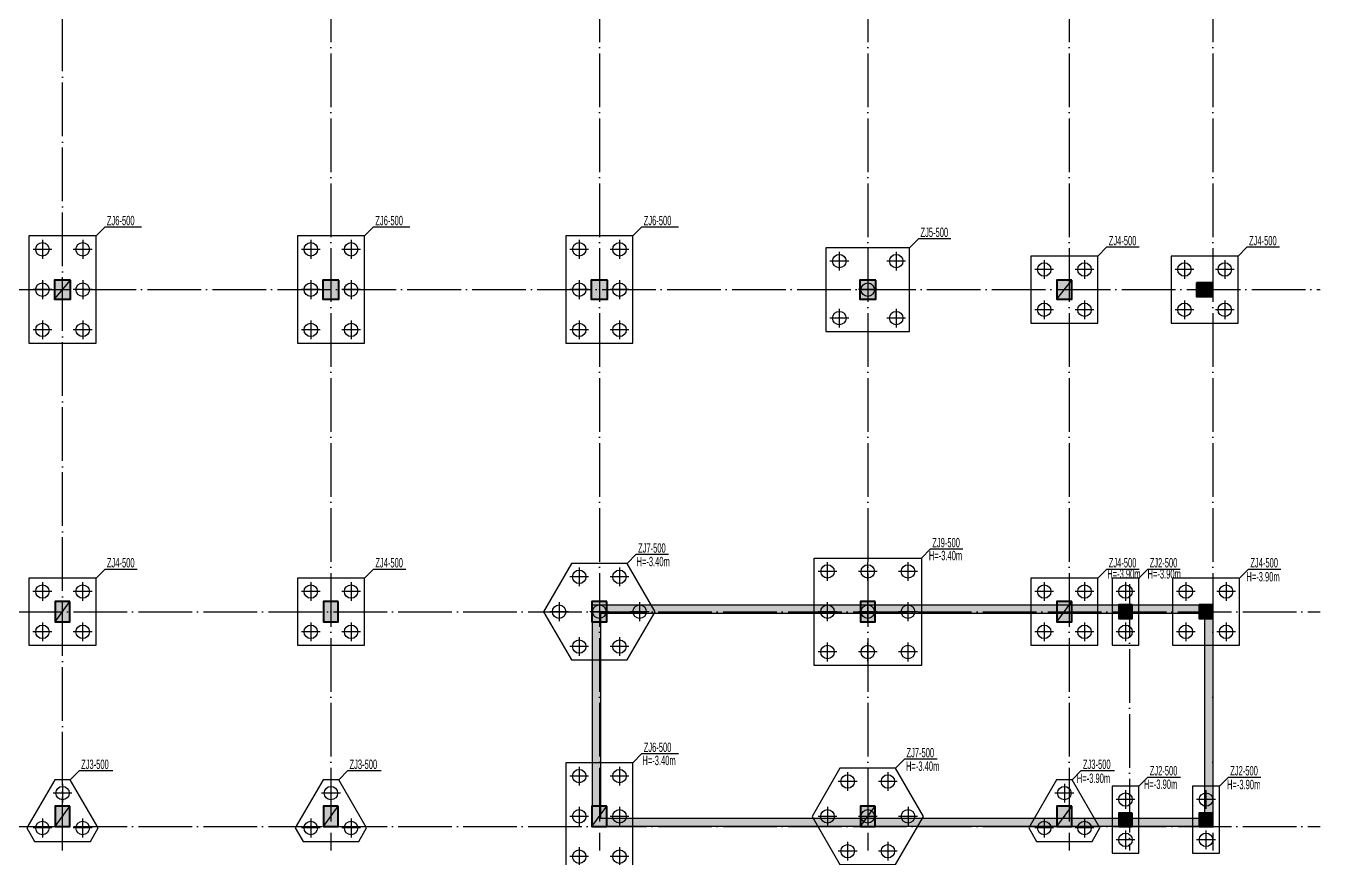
# Model space of a CAD drawing. Extents: x -695511 to 885008, y -751583 to -95266.
# Drawn here: x -474702 to -425803, y -271794 to -240814 of the extents above; entities that cross this region are included whole.
import ezdxf

# ---------------------------------------------------------------- set-up
doc = ezdxf.new("R2010")
doc.units = 0
doc.header["$LTSCALE"] = 1000
doc.header["$MEASUREMENT"] = 0
doc.linetypes.add('DOTE', pattern=[2.42, 2, -0.2, 0.02, -0.2])
for name, color, linetype in [('13', 13, 'Continuous'), ('14', 1, 'Continuous'), ('_0', 7, 'Continuous'), ('BASE', 2, 'Continuous'), ('DOTE', 1, 'Continuous'), ('PUB_HATCH', 8, 'Continuous'), ('TEXT', 7, 'Continuous'), ('WALL', 4, 'Continuous'), ('填充', 8, 'Continuous'), ('桩', 2, 'Continuous')]:
    doc.layers.add(name, color=color, linetype=linetype)
doc.layers.add('砼柱', color=2, linetype='Continuous', lineweight=35)
doc.styles.add('_HZTXT', font='gs_txt.shx', dxfattribs={"width": 0.8, "bigfont": 'HZTXT.shx'})
doc.styles.add('GS_Rein', font='GS_TXT.shx', dxfattribs={"width": 0.7, "bigfont": 'GS_HZTXT.shx'})
doc.styles.add('HT', font='simhei.ttf', dxfattribs={"width": 0.7})
doc.styles.add('hztxt', font='romand_pkpm', dxfattribs={"bigfont": 'gbcbig'})
doc.styles.add('hztxt0', font='romans.shx', dxfattribs={"bigfont": 'gbcbig0.shx'})
doc.styles.get("Standard").update_dxf_attribs({"font": 'gbenor.shx', "bigfont": 'gbcbig.shx'})
doc.styles.add('宋体', font='simsun.ttc')

# ---------------------------------------------------------------- blocks, each defined once
blk = doc.blocks.new('zw')
at = {"layer": 'DOTE', "linetype": 'DOTE'}
for p, q in [((-120223, -1049032), (-120223, -1007232)), ((-110223, -1007232), (-110223, -1049032)), ((-100223, -1007232), (-100223, -1049032)), ((-90223, -1007232), (-90223, -1049032)), ((-82723, -1007232), (-82723, -1049032)), ((-77373, -1007232), (-77373, -1049032)), ((-172717, -1028132), (-73373, -1028132)), ((-80471, -1039103), (-80471, -1049032)), ((-187573, -1040132), (-73373, -1040132)), ((-187573, -1048132), (-73373, -1048132))]:
    blk.add_line(p, q, dxfattribs=at)
blk = doc.blocks.new('1fcol')
at = {"layer": '填充'}
h = blk.add_hatch(color=256, dxfattribs=at)
h.dxf.hatch_style = 1
h.paths.add_polyline_path([(-149093, -882913), (-149693, -882913), (-149693, -883613), (-149093, -883613)])
h = blk.add_hatch(color=256, dxfattribs=at)
h.dxf.hatch_style = 1
h.paths.add_polyline_path([(-139093, -882913), (-139693, -882913), (-139693, -883613), (-139093, -883613)])
h = blk.add_hatch(color=256, dxfattribs=at)
h.dxf.hatch_style = 1
h.paths.add_polyline_path([(-129093, -882913), (-129693, -882913), (-129693, -883613), (-129093, -883613)])
h = blk.add_hatch(color=256, dxfattribs=at)
h.dxf.hatch_style = 1
h.paths.add_polyline_path([(-119093, -882913), (-119693, -882913), (-119693, -883613), (-119093, -883613)])
h = blk.add_hatch(color=256, dxfattribs=at)
h.dxf.hatch_style = 1
h.paths.add_polyline_path([(-111793, -882913), (-112343, -882913), (-112343, -883613), (-111793, -883613)])
h = blk.add_hatch(color=256, dxfattribs=at)
h.dxf.hatch_style = 1
h.paths.add_polyline_path([(-107143, -883013), (-107143, -883513), (-106543, -883513), (-106543, -883013)])
h = blk.add_hatch(color=256, dxfattribs=at)
h.dxf.hatch_style = 1
h.paths.add_polyline_path([(-149118, -894888), (-149668, -894888), (-149668, -895638), (-149118, -895638)])
h = blk.add_hatch(color=256, dxfattribs=at)
h.dxf.hatch_style = 1
h.paths.add_polyline_path([(-139118, -894888), (-139668, -894888), (-139668, -895638), (-139118, -895638)])
h = blk.add_hatch(color=256, dxfattribs=at)
h.dxf.hatch_style = 1
h.paths.add_polyline_path([(-129118, -894888), (-129668, -894888), (-129668, -895638), (-129118, -895638)])
h = blk.add_hatch(color=256, dxfattribs=at)
h.dxf.hatch_style = 1
h.paths.add_polyline_path([(-119118, -894888), (-119668, -894888), (-119668, -895638), (-119118, -895638)])
h = blk.add_hatch(color=256, dxfattribs=at)
h.dxf.hatch_style = 1
h.paths.add_polyline_path([(-111793, -894888), (-112343, -894888), (-112343, -895638), (-111793, -895638)])
h = blk.add_hatch(color=256, dxfattribs=at)
h.dxf.hatch_style = 1
h.paths.add_polyline_path([(-109543, -895013), (-110043, -895013), (-110043, -895513), (-109543, -895513)])
h = blk.add_hatch(color=256, dxfattribs=at)
h.dxf.hatch_style = 1
h.paths.add_polyline_path([(-106543, -895013), (-107043, -895013), (-107043, -895513), (-106543, -895513)])
h = blk.add_hatch(color=256, dxfattribs=at)
h.dxf.hatch_style = 1
h.paths.add_polyline_path([(-149118, -902513), (-149668, -902513), (-149668, -903263), (-149118, -903263)])
h = blk.add_hatch(color=256, dxfattribs=at)
h.dxf.hatch_style = 1
h.paths.add_polyline_path([(-139118, -902513), (-139668, -902513), (-139668, -903263), (-139118, -903263)])
h = blk.add_hatch(color=256, dxfattribs=at)
h.dxf.hatch_style = 1
h.paths.add_polyline_path([(-129118, -902513), (-129668, -902513), (-129668, -903263), (-129118, -903263)])
h = blk.add_hatch(color=256, dxfattribs=at)
h.dxf.hatch_style = 1
h.paths.add_polyline_path([(-119118, -902513), (-119668, -902513), (-119668, -903263), (-119118, -903263)])
h = blk.add_hatch(color=256, dxfattribs=at)
h.dxf.hatch_style = 1
h.paths.add_polyline_path([(-111793, -902513), (-112343, -902513), (-112343, -903263), (-111793, -903263)])
h = blk.add_hatch(color=256, dxfattribs=at)
h.dxf.hatch_style = 1
h.paths.add_polyline_path([(-109541, -902763), (-110041, -902763), (-110041, -903263), (-109541, -903263)])
h = blk.add_hatch(color=256, dxfattribs=at)
h.dxf.hatch_style = 1
h.paths.add_polyline_path([(-106543, -902763), (-107043, -902763), (-107043, -903263), (-106543, -903263)])
at = {"layer": '砼柱', "lineweight": 35}
for points in [[(-149093, -882913), (-149693, -882913), (-149693, -883613), (-149093, -883613)], [(-139093, -882913), (-139693, -882913), (-139693, -883613), (-139093, -883613)], [(-129093, -882913), (-129693, -882913), (-129693, -883613), (-129093, -883613)], [(-119093, -882913), (-119693, -882913), (-119693, -883613), (-119093, -883613)], [(-111793, -882913), (-112343, -882913), (-112343, -883613), (-111793, -883613)], [(-107143, -883013), (-107143, -883513), (-106543, -883513), (-106543, -883013)], [(-149118, -894888), (-149668, -894888), (-149668, -895638), (-149118, -895638)], [(-139118, -894888), (-139668, -894888), (-139668, -895638), (-139118, -895638)], [(-129118, -894888), (-129668, -894888), (-129668, -895638), (-129118, -895638)], [(-119118, -894888), (-119668, -894888), (-119668, -895638), (-119118, -895638)], [(-111793, -894888), (-112343, -894888), (-112343, -895638), (-111793, -895638)], [(-109543, -895013), (-110043, -895013), (-110043, -895513), (-109543, -895513)], [(-106543, -895013), (-107043, -895013), (-107043, -895513), (-106543, -895513)], [(-149118, -902513), (-149668, -902513), (-149668, -903263), (-149118, -903263)], [(-139118, -902513), (-139668, -902513), (-139668, -903263), (-139118, -903263)], [(-129118, -902513), (-129668, -902513), (-129668, -903263), (-129118, -903263)], [(-119118, -902513), (-119668, -902513), (-119668, -903263), (-119118, -903263)], [(-111793, -902513), (-112343, -902513), (-112343, -903263), (-111793, -903263)], [(-109541, -902763), (-110041, -902763), (-110041, -903263), (-109541, -903263)], [(-106543, -902763), (-107043, -902763), (-107043, -903263), (-106543, -903263)]]:
    blk.add_lwpolyline(points, close=True, dxfattribs=at)
blk = doc.blocks.new('弘吉车间2')
at = {"layer": '14'}
h = blk.add_hatch(dxfattribs=at)
h.set_pattern_fill('ANSI31', color=256, scale=100, angle=135, style=0)
h.set_pattern_definition([(180, (-226475.39, -78017.824), (-3e-15, -12.5), [])])
edge = h.paths.add_edge_path()
edge.add_line((-9011, 2855), (-9011, 2773))
edge.add_line((-9011, 2773), (-9152, 2773))
edge.add_line((-9152, 2773), (-9152, 3084))
edge.add_arc((-9062, 3084), 90, 90, 180, ccw=False)
edge.add_line((-9062, 3174), (-8271, 3174))
edge.add_arc((-8271, 3084), 90, 0, 90, ccw=False)
edge.add_line((-8181, 3084), (-8181, 2768))
edge.add_line((-8181, 2768), (-8311, 2768))
edge.add_line((-8311, 2768), (-8311, 2862))
edge.add_line((-8311, 2862), (-8282, 2862))
edge.add_line((-8282, 2862), (-8268, 2862))
edge.add_line((-8268, 2862), (-8268, 3074))
edge.add_line((-8268, 3074), (-9055, 3074))
edge.add_line((-9055, 3074), (-9055, 2855))
edge.add_line((-9055, 2855), (-9011, 2855))
h.paths.add_polyline_path([(-8629, 2622), (-8629, 3030), (-8321, 3030), (-8321, 2942), (-8535, 2942), (-8535, 2855), (-8362, 2855), (-8362, 2525), (-8542, 2525), (-8542, 2442), (-8320, 2442), (-8320, 2365), (-8628, 2365), (-8628, 2526), (-8697, 2526), (-8697, 2365), (-9006, 2365), (-9006, 2442), (-8784, 2442), (-8784, 2525), (-8963, 2525), (-8963, 2855), (-8790, 2855), (-8790, 2942), (-9004, 2942), (-9004, 3030), (-8697, 3030), (-8697, 2622)])
h.paths.add_polyline_path([(-8874, 2772), (-8776, 2772), (-8776, 2616), (-8874, 2616)], flags=16)
h.paths.add_polyline_path([(-8452, 2772), (-8549, 2772), (-8549, 2616), (-8452, 2616)], flags=16)
edge = h.paths.add_edge_path()
edge.add_line((-9011, 2525), (-9011, 2607))
edge.add_line((-9011, 2607), (-9152, 2607))
edge.add_line((-9152, 2607), (-9152, 2296))
edge.add_arc((-9062, 2296), 90, 180, 270)
edge.add_line((-9062, 2206), (-8271, 2206))
edge.add_arc((-8271, 2296), 90, 270, 360)
edge.add_line((-8181, 2296), (-8181, 2612))
edge.add_line((-8181, 2612), (-8311, 2612))
edge.add_line((-8311, 2612), (-8311, 2518))
edge.add_line((-8311, 2518), (-8282, 2518))
edge.add_line((-8282, 2518), (-8268, 2518))
edge.add_line((-8268, 2518), (-8268, 2306))
edge.add_line((-8268, 2306), (-9055, 2306))
edge.add_line((-9055, 2306), (-9055, 2525))
edge.add_line((-9055, 2525), (-9011, 2525))
for p, q in [((-9300, 29320), (-9300, 0)), ((-9300, 29320), (0, 29320)), ((-9300, 24820), (0, 24820)), ((-9300, 20320), (0, 20320)), ((-9300, 18320), (0, 18320)), ((-9300, 16320), (0, 16320)), ((-9300, 15320), (0, 15320)), ((-9300, 14320), (0, 14320)), ((-9300, 13320), (0, 13320)), ((-9300, 12320), (0, 12320)), ((-9300, 11320), (0, 11320)), ((-9300, 10320), (0, 10320)), ((-9300, 9320), (0, 9320)), ((-9300, 8320), (0, 8320)), ((-9300, 7320), (0, 7320)), ((-9300, 6320), (0, 6320)), ((-9300, 5320), (0, 5320)), ((-9300, 4320), (0, 4320)), ((-9300, 3320), (0, 3320)), ((-9300, 3320), (0, 3320))]:
    blk.add_line(p, q, dxfattribs=at)
for points in [[(-9300, 0), (0, 0), (0, 29320), (-9300, 29320)], [(-8874, 2772), (-8776, 2772), (-8776, 2616), (-8874, 2616)], [(-8452, 2772), (-8549, 2772), (-8549, 2616), (-8452, 2616)]]:
    blk.add_lwpolyline(points, close=True, dxfattribs=at)
for points in [[(-9011, 2855), (-9011, 2773), (-9152, 2773), (-9152, 3084, -0.414214), (-9062, 3174), (-8271, 3174, -0.414214), (-8181, 3084), (-8181, 2768), (-8311, 2768), (-8311, 2862), (-8282, 2862), (-8268, 2862), (-8268, 3074), (-9055, 3074), (-9055, 2855)], [(-9011, 2525), (-9011, 2607), (-9152, 2607), (-9152, 2296, 0.414214), (-9062, 2206), (-8271, 2206, 0.414214), (-8181, 2296), (-8181, 2612), (-8311, 2612), (-8311, 2518), (-8282, 2518), (-8268, 2518), (-8268, 2306), (-9055, 2306), (-9055, 2525)]]:
    blk.add_lwpolyline(points, format="xyb", close=True, dxfattribs=at)
blk.add_lwpolyline([(-8629, 2622), (-8629, 2622), (-8629, 3030), (-8321, 3030), (-8321, 2942), (-8535, 2942), (-8535, 2855), (-8362, 2855), (-8362, 2525), (-8542, 2525), (-8542, 2442), (-8320, 2442), (-8320, 2365), (-8628, 2365), (-8628, 2526), (-8697, 2526), (-8697, 2365), (-9006, 2365), (-9006, 2442), (-8784, 2442), (-8784, 2525), (-8963, 2525), (-8963, 2855), (-8790, 2855), (-8790, 2942), (-9004, 2942), (-9004, 3030), (-8697, 3030), (-8697, 2622), (-8629, 2622)], dxfattribs=at)
at = {"layer": '13', "color": 7, "style": '_HZTXT', "width": 0.85}
for s, height, p in [('佛山市天地元一净化设备有限公司', 417.91, (-6694, 19336)), ('净化智能装备总部项目-', 417.91, (-6750, 18616)), ('2号车间', 417.9, (-2815, 18616)), ('佛山市天地元一净化设备有限公司', 417.91, (-6282, 17179)), ('结 施', 400, (-6198, 14522)), ('GS-  /32', 400, (-6198, 13522)), ('第 1 版', 400, (-6198, 12522)), ('2025.09', 400, (-6166, 11522)), ('AT-FS25023E', 400, (-6166, 3522))]:
    blk.add_text(s, height=height, dxfattribs=at).set_placement(p)
at = {"layer": '13', "style": 'hztxt', "width": 0.7}
for s, p in [('建筑工程甲级设计证书号：A144002161', (-8015, 1568)), ('市政工程乙级设计证书号：A244002168', (-8015, 1144)), ('城乡规划编制乙级证书编号：粤自资规乙字23440110', (-8015, 639)), ('电话 Tel：020-84214629', (-8015, 159))]:
    blk.add_text(s, height=350, rotation=359.9997, dxfattribs=at).set_placement(p)
at = {"layer": '14'}
for s, height, style, width, p in [('注册章', 350, '宋体', 0.82, (-9173, 24949)), ('工程设计出图专用章', 350, '宋体', 0.82, (-9173, 20449)), ('项', 350, '宋体', 0.82, (-9176, 19220)), ('目', 350, '宋体', 0.82, (-8632, 19220)), ('名', 350, '宋体', 0.82, (-8081, 19220)), ('称', 350, '宋体', 0.82, (-7542, 19220)), ('兴', 350, '宋体', 0.82, (-9176, 17220)), ('建', 350, '宋体', 0.82, (-8632, 17220)), ('单', 350, '宋体', 0.82, (-8081, 17220)), ('位', 350, '宋体', 0.82, (-7542, 17220)), ('图      名', 350, '宋体', 0.82, (-9176, 15566)), ('图      别', 350, '宋体', 0.82, (-9176, 14566)), ('图      号', 350, '宋体', 0.82, (-9176, 13566)), ('版  本  号', 350, '宋体', 0.82, (-9176, 12566)), ('日      期', 350, '宋体', 0.82, (-9176, 11566)), ('制      图', 350, '宋体', 0.82, (-9176, 10566)), ('设      计', 350, '宋体', 0.82, (-9176, 9566)), ('专业负责人', 350, '宋体', 0.82, (-9176, 8566)), ('项目负责人', 350, '宋体', 0.82, (-9176, 7566)), ('专业校对人', 350, '宋体', 0.82, (-9149, 6566, -24845)), ('审  核  人', 350, '宋体', 0.82, (-9149, 5566, -24845)), ('审  定  人', 350, '宋体', 0.82, (-9149, 4566, -24845)), ('设  计  号', 350, '宋体', 0.82, (-9149, 3566, -24845)), ('广州亚泰建筑设计院有限公司', 480, 'HT', 0.8, (-8033, 2612))]:
    blk.add_text(s, height=height, dxfattribs=dict(at, style=style, width=width)).set_placement(p)
at = {"layer": '14', "width": 0.8}
blk.add_text('GUANGZHOU ASIA TOP ARCHITECTURAL DESIGNINSTITUTE CO.,LTD', height=198, rotation=359.9997, dxfattribs=at).set_placement((-7987, 2124, -24845))
at = {"layer": '14', "style": 'hztxt0'}
for s, p in [('电子文件名：', (-24105, -584)), ('图纸版权属设计单位所有，未经许可，外人及外单位不得翻印复制作为其他工程之用。', (-14838, -548))]:
    blk.add_text(s, height=450, rotation=359.9997, dxfattribs=at).set_placement(p)
blk = doc.blocks.new('*U109')
at = {"color": 7}
blk.add_lwpolyline([(289, 1366), (626, 1706), (1869, 1706)], dxfattribs=at)
at = {"layer": 'BASE'}
blk.add_lwpolyline([(-289, 1366), (-1327, -433), (-1039, -933), (1039, -933), (1327, -433), (289, 1366)], close=True, dxfattribs=at)
blk.add_point((0, 0), dxfattribs=at)
at = {"layer": '桩', "color": 9, "linetype": 'DOTE', "ltscale": 100}
for p, q in [((0, 1216), (0, 516)), ((350, 866), (-350, 866)), ((-400, -433), (-1100, -433)), ((-750, -83), (-750, -783)), ((1100, -433), (400, -433)), ((750, -83), (750, -783))]:
    blk.add_line(p, q, dxfattribs=at)
at = {"layer": '桩'}
for centre in [(0, 866), (-750, -433), (750, -433)]:
    blk.add_circle(centre, 250, dxfattribs=at)
at = {"layer": 'TEXT', "color": 7, "style": 'GS_Rein', "width": 0.6}
blk.add_text('ZJ3-500', height=350, dxfattribs=at).set_placement((692, 1765))
blk = doc.blocks.new('*U110')
at = {"color": 7}
blk.add_lwpolyline([(289, 1366), (626, 1706), (1869, 1706)], dxfattribs=at)
at = {"layer": 'BASE'}
blk.add_lwpolyline([(-289, 1366), (-1327, -433), (-1039, -933), (1039, -933), (1327, -433), (289, 1366)], close=True, dxfattribs=at)
blk.add_point((0, 0), dxfattribs=at)
at = {"layer": '桩', "color": 9, "linetype": 'DOTE', "ltscale": 100}
for p, q in [((0, 1216), (0, 516)), ((350, 866), (-350, 866)), ((-400, -433), (-1100, -433)), ((-750, -83), (-750, -783)), ((1100, -433), (400, -433)), ((750, -83), (750, -783))]:
    blk.add_line(p, q, dxfattribs=at)
at = {"layer": '桩'}
for centre in [(0, 866), (-750, -433), (750, -433)]:
    blk.add_circle(centre, 250, dxfattribs=at)
at = {"layer": 'TEXT', "color": 7, "style": 'GS_Rein', "width": 0.6}
blk.add_text('ZJ3-500', height=350, dxfattribs=at).set_placement((692, 1765))
blk = doc.blocks.new('*U126')
at = {"color": 7}
blk.add_lwpolyline([(72233, 350556), (72571, 350896), (73770, 350896)], dxfattribs=at)
at = {"layer": 'BASE'}
blk.add_lwpolyline([(72233, 348056), (72233, 350556), (69733, 350556), (69733, 348056)], close=True, dxfattribs=at)
blk.add_point((70983, 349306), dxfattribs=at)
at = {"layer": '桩', "color": 9, "linetype": 'DOTE', "ltscale": 100}
for p, q in [((70233, 350406), (70233, 349706)), ((71733, 350406), (71733, 349706)), ((70583, 350056), (69883, 350056)), ((72083, 350056), (71383, 350056)), ((70233, 348906), (70233, 348206)), ((71733, 348906), (71733, 348206)), ((70583, 348556), (69883, 348556)), ((72083, 348556), (71383, 348556))]:
    blk.add_line(p, q, dxfattribs=at)
at = {"layer": '桩'}
for centre in [(70233, 350056), (71733, 350056), (70233, 348556), (71733, 348556)]:
    blk.add_circle(centre, 250, dxfattribs=at)
at = {"layer": 'TEXT', "color": 7, "style": 'GS_Rein', "width": 0.6}
blk.add_text('ZJ4-500', height=350, dxfattribs=at).set_placement((72637, 350955))
blk = doc.blocks.new('*U111')
at = {"color": 7}
blk.add_lwpolyline([(289, 1366), (626, 1706), (1869, 1706)], dxfattribs=at)
at = {"layer": 'BASE'}
blk.add_lwpolyline([(-289, 1366), (-1327, -433), (-1039, -933), (1039, -933), (1327, -433), (289, 1366)], close=True, dxfattribs=at)
blk.add_point((0, 0), dxfattribs=at)
at = {"layer": '桩', "color": 9, "linetype": 'DOTE', "ltscale": 100}
for p, q in [((0, 1216), (0, 516)), ((350, 866), (-350, 866)), ((-400, -433), (-1100, -433)), ((-750, -83), (-750, -783)), ((1100, -433), (400, -433)), ((750, -83), (750, -783))]:
    blk.add_line(p, q, dxfattribs=at)
at = {"layer": '桩'}
for centre in [(0, 866), (-750, -433), (750, -433)]:
    blk.add_circle(centre, 250, dxfattribs=at)
at = {"layer": 'TEXT', "color": 7, "style": 'GS_Rein', "width": 0.6}
blk.add_text('ZJ3-500', height=350, dxfattribs=at).set_placement((692, 1765))
blk = doc.blocks.new('ct22')
at = {"layer": 'BASE'}
blk.add_lwpolyline([(-572722, -798751), (-573722, -798751), (-573722, -801251), (-572722, -801251), (-572722, -798751)], dxfattribs=at)
at = {"layer": '桩', "color": 9, "linetype": 'DOTE', "ltscale": 100}
for p, q in [((-573222, -798901), (-573222, -799601)), ((-572872, -799251), (-573572, -799251)), ((-573222, -800401), (-573222, -801101)), ((-572872, -800751), (-573572, -800751))]:
    blk.add_line(p, q, dxfattribs=at)
at = {"layer": '桩'}
for centre in [(-573222, -799251), (-573222, -800751)]:
    blk.add_circle(centre, 250, dxfattribs=at)
blk = doc.blocks.new('CT61')
at = {"color": 7}
blk.add_lwpolyline([(83598, 352056), (83935, 352396), (85291, 352396)], dxfattribs=at)
at = {"layer": 'BASE'}
blk.add_lwpolyline([(81098, 348056), (83598, 348056), (83598, 352056), (81098, 352056)], close=True, dxfattribs=at)
blk.add_point((82348, 350056), dxfattribs=at)
blk.add_point((82348, 350056), dxfattribs=at)
at = {"layer": '桩', "color": 9, "linetype": 'DOTE', "ltscale": 100}
for p, q in [((81598, 351906), (81598, 351206)), ((83098, 351906), (83098, 351206)), ((81948, 351556), (81248, 351556)), ((83448, 351556), (82748, 351556)), ((81598, 350406), (81598, 349706)), ((83098, 350406), (83098, 349706)), ((81948, 350056), (81248, 350056)), ((83448, 350056), (82748, 350056)), ((81598, 348906), (81598, 348206)), ((83098, 348906), (83098, 348206)), ((81948, 348556), (81248, 348556)), ((83448, 348556), (82748, 348556))]:
    blk.add_line(p, q, dxfattribs=at)
at = {"layer": '桩'}
for centre in [(81598, 351556), (83098, 351556), (81598, 350056), (83098, 350056), (81598, 348556), (83098, 348556)]:
    blk.add_circle(centre, 250, dxfattribs=at)
at = {"layer": 'TEXT', "color": 7, "style": 'GS_Rein', "width": 0.6}
blk.add_text('ZJ6-500', height=350, dxfattribs=at).set_placement((84001, 352455))
blk = doc.blocks.new('*U151')
at = {"color": 7}
blk.add_lwpolyline([(78544, 350867), (78882, 351207), (80077, 351207)], dxfattribs=at)
at = {"layer": 'BASE'}
blk.add_lwpolyline([(75423, 347746), (78544, 347746), (78544, 350867), (75423, 350867)], close=True, dxfattribs=at)
blk.add_point((76984, 349306), dxfattribs=at)
at = {"layer": '桩', "color": 9, "linetype": 'DOTE', "ltscale": 100}
for p, q in [((75923, 350717), (75923, 350017)), ((78044, 350717), (78044, 350017)), ((76273, 350367), (75573, 350367)), ((78394, 350367), (77694, 350367)), ((76984, 349656), (76984, 348956)), ((77334, 349306), (76634, 349306)), ((76273, 348246), (75573, 348246)), ((75923, 348596), (75923, 347896)), ((78394, 348246), (77694, 348246)), ((78044, 348596), (78044, 347896))]:
    blk.add_line(p, q, dxfattribs=at)
at = {"layer": '桩'}
for centre in [(75923, 350367), (78044, 350367), (76984, 349306), (75923, 348246), (78044, 348246)]:
    blk.add_circle(centre, 250, dxfattribs=at)
at = {"layer": 'TEXT', "color": 7, "style": 'GS_Rein', "width": 0.6}
blk.add_text('ZJ5-500', height=350, dxfattribs=at).set_placement((78948, 351266))
blk = doc.blocks.new('*U140')
at = {"color": 7}
blk.add_lwpolyline([(72233, 350556), (72571, 350896), (73770, 350896)], dxfattribs=at)
at = {"layer": 'BASE'}
blk.add_lwpolyline([(72233, 348056), (72233, 350556), (69733, 350556), (69733, 348056)], close=True, dxfattribs=at)
blk.add_point((70983, 349306), dxfattribs=at)
at = {"layer": '桩', "color": 9, "linetype": 'DOTE', "ltscale": 100}
for p, q in [((70233, 350406), (70233, 349706)), ((71733, 350406), (71733, 349706)), ((70583, 350056), (69883, 350056)), ((72083, 350056), (71383, 350056)), ((70233, 348906), (70233, 348206)), ((71733, 348906), (71733, 348206)), ((70583, 348556), (69883, 348556)), ((72083, 348556), (71383, 348556))]:
    blk.add_line(p, q, dxfattribs=at)
at = {"layer": '桩'}
for centre in [(70233, 350056), (71733, 350056), (70233, 348556), (71733, 348556)]:
    blk.add_circle(centre, 250, dxfattribs=at)
at = {"layer": 'TEXT', "color": 7, "style": 'GS_Rein', "width": 0.6}
blk.add_text('ZJ4-500', height=350, dxfattribs=at).set_placement((72637, 350955))
blk = doc.blocks.new('*U141')
at = {"color": 7}
blk.add_lwpolyline([(72233, 350556), (72571, 350896), (73770, 350896)], dxfattribs=at)
at = {"layer": 'BASE'}
blk.add_lwpolyline([(72233, 348056), (72233, 350556), (69733, 350556), (69733, 348056)], close=True, dxfattribs=at)
blk.add_point((70983, 349306), dxfattribs=at)
at = {"layer": '桩', "color": 9, "linetype": 'DOTE', "ltscale": 100}
for p, q in [((70233, 350406), (70233, 349706)), ((71733, 350406), (71733, 349706)), ((70583, 350056), (69883, 350056)), ((72083, 350056), (71383, 350056)), ((70233, 348906), (70233, 348206)), ((71733, 348906), (71733, 348206)), ((70583, 348556), (69883, 348556)), ((72083, 348556), (71383, 348556))]:
    blk.add_line(p, q, dxfattribs=at)
at = {"layer": '桩'}
for centre in [(70233, 350056), (71733, 350056), (70233, 348556), (71733, 348556)]:
    blk.add_circle(centre, 250, dxfattribs=at)
at = {"layer": 'TEXT', "color": 7, "style": 'GS_Rein', "width": 0.6}
blk.add_text('ZJ4-500', height=350, dxfattribs=at).set_placement((72637, 350955))
blk = doc.blocks.new('*U142')
at = {"color": 7}
blk.add_lwpolyline([(72233, 350556), (72571, 350896), (73770, 350896)], dxfattribs=at)
at = {"layer": 'BASE'}
blk.add_lwpolyline([(72233, 348056), (72233, 350556), (69733, 350556), (69733, 348056)], close=True, dxfattribs=at)
blk.add_point((70983, 349306), dxfattribs=at)
at = {"layer": '桩', "color": 9, "linetype": 'DOTE', "ltscale": 100}
for p, q in [((70233, 350406), (70233, 349706)), ((71733, 350406), (71733, 349706)), ((70583, 350056), (69883, 350056)), ((72083, 350056), (71383, 350056)), ((70233, 348906), (70233, 348206)), ((71733, 348906), (71733, 348206)), ((70583, 348556), (69883, 348556)), ((72083, 348556), (71383, 348556))]:
    blk.add_line(p, q, dxfattribs=at)
at = {"layer": '桩'}
for centre in [(70233, 350056), (71733, 350056), (70233, 348556), (71733, 348556)]:
    blk.add_circle(centre, 250, dxfattribs=at)
at = {"layer": 'TEXT', "color": 7, "style": 'GS_Rein', "width": 0.6}
blk.add_text('ZJ4-500', height=350, dxfattribs=at).set_placement((72637, 350955))
blk = doc.blocks.new('*U143')
at = {"color": 7}
blk.add_lwpolyline([(72233, 350556), (72571, 350896), (73770, 350896)], dxfattribs=at)
at = {"layer": 'BASE'}
blk.add_lwpolyline([(72233, 348056), (72233, 350556), (69733, 350556), (69733, 348056)], close=True, dxfattribs=at)
blk.add_point((70983, 349306), dxfattribs=at)
at = {"layer": '桩', "color": 9, "linetype": 'DOTE', "ltscale": 100}
for p, q in [((70233, 350406), (70233, 349706)), ((71733, 350406), (71733, 349706)), ((70583, 350056), (69883, 350056)), ((72083, 350056), (71383, 350056)), ((70233, 348906), (70233, 348206)), ((71733, 348906), (71733, 348206)), ((70583, 348556), (69883, 348556)), ((72083, 348556), (71383, 348556))]:
    blk.add_line(p, q, dxfattribs=at)
at = {"layer": '桩'}
for centre in [(70233, 350056), (71733, 350056), (70233, 348556), (71733, 348556)]:
    blk.add_circle(centre, 250, dxfattribs=at)
at = {"layer": 'TEXT', "color": 7, "style": 'GS_Rein', "width": 0.6}
blk.add_text('ZJ4-500', height=350, dxfattribs=at).set_placement((72637, 350955))
blk = doc.blocks.new('*U146')
at = {"color": 7}
blk.add_lwpolyline([(90160, 351105), (90497, 351445), (91703, 351445)], dxfattribs=at)
at = {"layer": 'BASE'}
blk.add_lwpolyline([(88082, 351105), (87044, 349306), (88082, 347507), (90160, 347507), (91198, 349306), (90160, 351105)], close=True, dxfattribs=at)
blk.add_point((89121, 349306), dxfattribs=at)
at = {"layer": '桩', "color": 9, "linetype": 'DOTE', "ltscale": 100}
for p, q in [((88721, 350605), (88021, 350605)), ((88371, 350955), (88371, 350255)), ((89871, 350955), (89871, 350255)), ((90221, 350605), (89521, 350605)), ((87621, 349656), (87621, 348956)), ((89121, 349656), (89121, 348956)), ((90621, 349656), (90621, 348956)), ((87971, 349306), (87271, 349306)), ((89471, 349306), (88771, 349306)), ((90971, 349306), (90271, 349306)), ((88371, 348357), (88371, 347657)), ((89871, 348357), (89871, 347657)), ((88721, 348007), (88021, 348007)), ((90221, 348007), (89521, 348007))]:
    blk.add_line(p, q, dxfattribs=at)
at = {"layer": '桩'}
for centre in [(88371, 350605), (89871, 350605), (87621, 349306), (89121, 349306), (90621, 349306), (88371, 348007), (89871, 348007)]:
    blk.add_circle(centre, 250, dxfattribs=at)
at = {"layer": 'TEXT', "color": 7, "style": 'GS_Rein', "width": 0.6}
blk.add_text('ZJ7-500', height=350, dxfattribs=at).set_placement((90563, 351504))
blk = doc.blocks.new('*U144')
at = {"color": 7}
blk.add_lwpolyline([(72233, 350556), (72571, 350896), (73770, 350896)], dxfattribs=at)
at = {"layer": 'BASE'}
blk.add_lwpolyline([(72233, 348056), (72233, 350556), (69733, 350556), (69733, 348056)], close=True, dxfattribs=at)
blk.add_point((70983, 349306), dxfattribs=at)
at = {"layer": '桩', "color": 9, "linetype": 'DOTE', "ltscale": 100}
for p, q in [((70233, 350406), (70233, 349706)), ((71733, 350406), (71733, 349706)), ((70583, 350056), (69883, 350056)), ((72083, 350056), (71383, 350056)), ((70233, 348906), (70233, 348206)), ((71733, 348906), (71733, 348206)), ((70583, 348556), (69883, 348556)), ((72083, 348556), (71383, 348556))]:
    blk.add_line(p, q, dxfattribs=at)
at = {"layer": '桩'}
for centre in [(70233, 350056), (71733, 350056), (70233, 348556), (71733, 348556)]:
    blk.add_circle(centre, 250, dxfattribs=at)
at = {"layer": 'TEXT', "color": 7, "style": 'GS_Rein', "width": 0.6}
blk.add_text('ZJ4-500', height=350, dxfattribs=at).set_placement((72637, 350955))
blk = doc.blocks.new('*U147')
at = {"color": 7}
blk.add_lwpolyline([(90160, 351105), (90497, 351445), (91703, 351445)], dxfattribs=at)
at = {"layer": 'BASE'}
blk.add_lwpolyline([(88082, 351105), (87044, 349306), (88082, 347507), (90160, 347507), (91198, 349306), (90160, 351105)], close=True, dxfattribs=at)
blk.add_point((89121, 349306), dxfattribs=at)
at = {"layer": '桩', "color": 9, "linetype": 'DOTE', "ltscale": 100}
for p, q in [((88721, 350605), (88021, 350605)), ((88371, 350955), (88371, 350255)), ((89871, 350955), (89871, 350255)), ((90221, 350605), (89521, 350605)), ((87621, 349656), (87621, 348956)), ((89121, 349656), (89121, 348956)), ((90621, 349656), (90621, 348956)), ((87971, 349306), (87271, 349306)), ((89471, 349306), (88771, 349306)), ((90971, 349306), (90271, 349306)), ((88371, 348357), (88371, 347657)), ((89871, 348357), (89871, 347657)), ((88721, 348007), (88021, 348007)), ((90221, 348007), (89521, 348007))]:
    blk.add_line(p, q, dxfattribs=at)
at = {"layer": '桩'}
for centre in [(88371, 350605), (89871, 350605), (87621, 349306), (89121, 349306), (90621, 349306), (88371, 348007), (89871, 348007)]:
    blk.add_circle(centre, 250, dxfattribs=at)
at = {"layer": 'TEXT', "color": 7, "style": 'GS_Rein', "width": 0.6}
blk.add_text('ZJ7-500', height=350, dxfattribs=at).set_placement((90563, 351504))
blk = doc.blocks.new('ct9')
at = {"layer": 'BASE'}
blk.add_lwpolyline([(-445420, -842709), (-441420, -842709), (-441420, -846709), (-445421, -846709)], close=True, dxfattribs=at)
for p in [(-444921, -844709), (-443421, -844709), (-441921, -844709)]:
    blk.add_point(p, dxfattribs=at)
at = {"layer": '桩', "color": 9, "linetype": 'DOTE', "ltscale": 100}
for p, q in [((-444920, -843559), (-444920, -842859)), ((-443420, -843559), (-443420, -842859)), ((-441920, -843559), (-441920, -842859)), ((-444570, -843209), (-445270, -843209)), ((-443070, -843209), (-443770, -843209)), ((-441570, -843209), (-442270, -843209)), ((-444921, -845059), (-444921, -844359)), ((-443421, -845059), (-443421, -844359)), ((-441921, -845059), (-441921, -844359)), ((-444571, -844709), (-445271, -844709)), ((-443071, -844709), (-443771, -844709)), ((-441571, -844709), (-442271, -844709)), ((-444921, -846559), (-444921, -845859)), ((-443421, -846559), (-443421, -845859)), ((-441921, -846559), (-441921, -845859)), ((-444571, -846209), (-445271, -846209)), ((-443071, -846209), (-443771, -846209)), ((-441571, -846209), (-442271, -846209))]:
    blk.add_line(p, q, dxfattribs=at)
at = {"layer": '桩'}
for centre in [(-444920, -843209), (-443420, -843209), (-441920, -843209), (-444921, -844709), (-443421, -844709), (-441921, -844709), (-444921, -846209), (-443421, -846209), (-441921, -846209)]:
    blk.add_circle(centre, 250, dxfattribs=at)

msp = doc.modelspace()

# ---------------------------------------------------------------- hatches: boundary and pattern name
at = {"layer": 'PUB_HATCH'}
h = msp.add_hatch(dxfattribs=at)
h.set_pattern_fill('钢筋混凝土', color=256, scale=100)
h.set_pattern_definition([(45, (-353127.2, 537266.53), (-176.776695, 176.776695), []), (50, (-353127.2, 537266.5), (717.2602, -62.75213), [75, -825]), (355, (-353127.2, 537266.5), (-138.75133, 752.19213), [60, -660]), (100.4514, (-353067.4, 537261.3), (578.5094, 689.43954), [63.7402, -701.1421]), (46.1842, (-353127.2, 537466.5), (1067.24105, -165.519), [112.5, -1237.5]), (96.6356, (-353038.3, 537452.7), (934.6627, 974.1179), [95.6103, -1051.713]), (351.1842, (-353127.2, 537466.5), (934.662, 974.1186), [90, -990]), (21, (-353027.2, 537416.5), (596.90705, -402.6189), [75, -825]), (326, (-353027.2, 537416.5), (243.3153, 725.15005), [60, -660]), (71.4514, (-352977.45, 537383), (840.2226, 322.5305), [63.7402, -701.1421]), (37.5, (-353127.2, 537266.53), (12.159855, 332.89385), [0, -652, 0, -670, 0, -662.5]), (7.5, (-353127.2, 537266.53), (263.06954, 394.41171), [0, -382, 0, -637, 0, -252.5]), (327.5, (-353350.2, 537266.53), (533.82244, -22.55487), [0, -250, 0, -780, 0, -1035]), (317.5, (-353450.2, 537266.53), (583.18617, 100.10498), [0, -325, 0, -518, 0, -735])])
h.paths.add_polyline_path([(-453600.1, -262377), (-453600.1, -270627), (-430500.1, -270627), (-430500.1, -262377)])
h.paths.add_polyline_path([(-430800.1, -262677), (-430800.1, -270327), (-453300.1, -270327), (-453300.1, -262677)], flags=16)
h.paths.add_polyline_path([(-437475.1, -270327), (-437475.1, -262677), (-437725.1, -262677), (-437725.1, -270327)], flags=0)

# ---------------------------------------------------------------- linework, layer by layer
at = {"color": 7}
for points in [[(-441350, -260627.2), (-441012.7, -260287.1), (-439807, -260287.1)], [(-433250.1, -261377), (-432912.8, -261036.9), (-431707, -261036.9)], [(-433248, -269127), (-432910.7, -268786.9), (-431704.9, -268786.9)], [(-430250.1, -269127), (-429912.8, -268786.9), (-428707, -268786.9)]]:
    msp.add_lwpolyline(points, dxfattribs=at)
at = {"layer": '_0'}
for p, q in [((-473650.1, -250977), (-473050.1, -250277)), ((-436300.1, -250977), (-435750.1, -250277)), ((-431100.1, -250877), (-430500.1, -250377)), ((-473625.1, -263002), (-473075.1, -262252)), ((-436300.1, -263002), (-435750.1, -262252)), ((-434000.1, -262877), (-433500.1, -262377)), ((-431000.1, -262877), (-430500.1, -262377)), ((-473625.1, -270627), (-473075.1, -269877)), ((-463625.1, -270627), (-463075.1, -269877)), ((-453625.1, -270627), (-453075.1, -269877)), ((-443625.1, -270627), (-443075.1, -269877)), ((-436300.1, -270627), (-435750.1, -269877)), ((-433998, -270627), (-433498, -270127)), ((-431000.1, -270627), (-430500.1, -270127))]:
    msp.add_line(p, q, dxfattribs=at)
at = {"layer": 'WALL', "color": 6}
for points in [[(-453600.1, -262377), (-430500.1, -262377), (-430500.1, -270627), (-453600.1, -270627)], [(-453300.1, -262677), (-430800.1, -262677), (-430800.1, -270327), (-453300.1, -270327)]]:
    msp.add_lwpolyline(points, close=True, dxfattribs=at)

# ---------------------------------------------------------------- block references
for name, p in [('zw', (-353127.2, 777504.5)), ('1fcol', (-323957.4, 632635.8))]:
    msp.add_blockref(name, p)
at = {"layer": '_0', "xscale": 1.5, "yscale": 1.5, "zscale": 1.5}
msp.add_blockref('弘吉车间2', (-401807.8, -296728.2), dxfattribs=at)
at = {"layer": '_0'}
for name, p in [('ct9', (70.4, 582082)), ('ct22', (139474, 537374.1)), ('ct22', (139474.1, 529624.1)), ('ct22', (142472, 529624.1))]:
    msp.add_blockref(name, p, dxfattribs=at)
at = {"layer": 'BASE'}
for name, p in [('CT61', (-555697.8, -600683.2)), ('CT61', (-545697.8, -600683.2)), ('CT61', (-535697.8, -600683.2)), ('*U151', (-520333.8, -599933.2)), ('*U141', (-507008.5, -599933.2)), ('*U140', (-501783.5, -599933.2)), ('*U146', (-542471.2, -611933.2)), ('*U142', (-544333.5, -611933.2)), ('*U143', (-534333.5, -611933.2)), ('*U126', (-507008.5, -611933.2)), ('*U144', (-501733.5, -611933.2)), ('CT61', (-535697.8, -620308.2)), ('*U147', (-532471.2, -619558.2))]:
    msp.add_blockref(name, p, dxfattribs=at)
at = {"layer": '填充'}
for name, p in [('*U109', (-473350.1, -270252)), ('*U110', (-463350.1, -270252)), ('*U111', (-436025.1, -270252))]:
    msp.add_blockref(name, p, dxfattribs=at)

# ---------------------------------------------------------------- texts
at = {"layer": 'TEXT', "color": 7, "style": 'GS_Rein', "width": 0.6}
for s, p in [('ZJ9-500', (-440946.7, -260228.5)), ('H=-3.40m', (-451965.9, -260933.1)), ('H=-3.40m', (-441073.4, -260709.6)), ('ZJ2-500', (-432846.7, -260978.4)), ('H=-3.90m', (-434426.5, -261392.7)), ('H=-3.90m', (-432926.6, -261392.7)), ('H=-3.90m', (-429245, -261499.2)), ('H=-3.40m', (-451747.4, -268343.6)), ('H=-3.40m', (-441925.4, -268556.6)), ('ZJ2-500', (-432844.6, -268728.4)), ('ZJ2-500', (-429846.7, -268728.4)), ('H=-3.90m', (-435561, -269008.2)), ('H=-3.90m', (-433060, -269229.7)), ('H=-3.90m', (-429965.5, -269240.7))]:
    msp.add_text(s, height=350, dxfattribs=at).set_placement(p)

doc.saveas('drawing.dxf')
